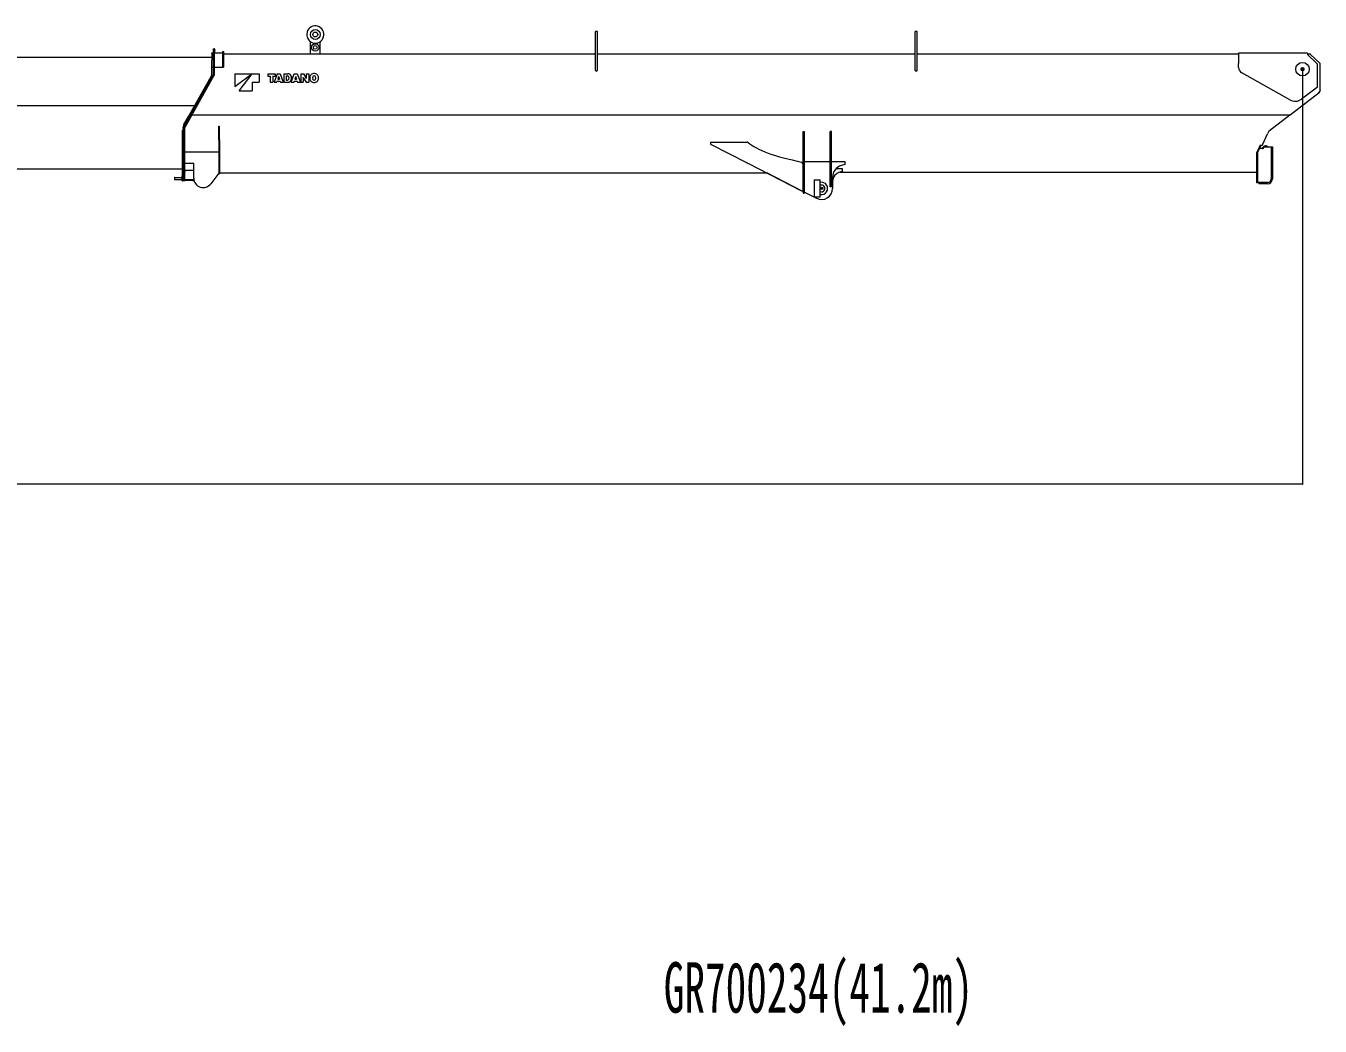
# Model space of a CAD drawing. Units: millimetres, scale not verified. Extents: x -41631 to 43732, y -72036 to 73823.
# Drawn here: x 28435 to 38956, y -27157 to -19022 of the extents above; entities that cross this region are included whole.
import ezdxf
from ezdxf.enums import TextEntityAlignment as Align

# ---------------------------------------------------------------- set-up
doc = ezdxf.new("R2010")
doc.units = ezdxf.units.MM
doc.header["$LTSCALE"] = 100
doc.header["$PDMODE"] = 32
doc.header["$PDSIZE"] = 20
doc.layers.add('0-0_0', color=5, linetype='Continuous', lineweight=18)
doc.layers.add('0-1_DEFPOINTS', color=7, linetype='Continuous')
doc.styles.add('ＭＳ ゴシック', font='')
doc.styles.get('ＭＳ ゴシック').set_extended_font_data('MS Gothic')

# ---------------------------------------------------------------- blocks, each defined once
blk = doc.blocks.new('_OPEN30')
at = {"layer": '0-0_0', "color": 7, "lineweight": 13}
blk.add_line((0, 0), (-1, 0), dxfattribs=at)
blk.add_lwpolyline([(-1, 0.27), (0, 0), (-1, -0.27)], dxfattribs=at)
blk = doc.blocks.new('D70')
at = {"layer": '0-0_0', "color": 7, "lineweight": 13}
for p, q in [((14598.4, -52076), (14598.4, -55452.7)), ((14595.6, -55451.7), (-22599, -55451.7))]:
    blk.add_line(p, q, dxfattribs=at)
at = {"layer": '0-1_DEFPOINTS'}
blk.add_point((14598.4, -52075.5), dxfattribs=at)
at = {"layer": '0-0_0', "xscale": 2.77, "yscale": 2.77}
blk.add_blockref('_OPEN30', (14598.4, -55451.7), dxfattribs=at)

msp = doc.modelspace()

# ---------------------------------------------------------------- linework, layer by layer
at = {"layer": '0-0_0'}
for p, q in [((33064.8, -19382.4), (33064.8, -19068.7)), ((33080.8, -19382.4), (33080.8, -19068.7)), ((35664.8, -19384.6), (35664.8, -19068.7)), ((35680.8, -19384.6), (35680.8, -19068.7)), ((29947.8, -19239.7), (29957.8, -19239.7)), ((29947.8, -19245.2), (29947.8, -19239.7)), ((29947.8, -19245.2), (29947.8, -19287.4)), ((29957.8, -19208.7), (29964.8, -19208.7)), ((29957.8, -19208.7), (29957.8, -19421.7)), ((29964.8, -19208.7), (29964.8, -19421.7)), ((29964.8, -19224.7), (29971.8, -19224.7)), ((29964.8, -19239.7), (30034.8, -19239.7)), ((29971.8, -19239.7), (29971.8, -19224.7)), ((30034.8, -19229.7), (30040.8, -19229.7)), ((30034.8, -19229.7), (30034.8, -19358.7)), ((30040.8, -19229.7), (30040.8, -19358.7)), ((30040.8, -19248.7), (33064.8, -19248.7)), ((30747.8, -19248.7), (30747.8, -19149.1)), ((30827.8, -19248.7), (30827.8, -19149.1)), ((33080.8, -19248.7), (35664.8, -19248.7)), ((35680.8, -19248.7), (38292.8, -19248.7)), ((38292.8, -19243.7), (38292.8, -19328.2)), ((38316.8, -19243.7), (38292.8, -19243.7)), ((38316.8, -19243.7), (38316.8, -19243.7)), ((38376.8, -19243.7), (38316.8, -19243.7)), ((38376.8, -19243.7), (38376.8, -19243.7)), ((38542.8, -19243.7), (38376.8, -19243.7)), ((38542.8, -19243.7), (38542.8, -19243.7)), ((38622.8, -19243.7), (38542.8, -19243.7)), ((38622.8, -19243.7), (38622.8, -19243.7)), ((38852.8, -19243.7), (38622.8, -19243.7)), ((38852.8, -19243.7), (38852.8, -19253.7)), ((38852.8, -19248.7), (38878.8, -19248.7)), ((38878.8, -19253.7), (38878.8, -19248.7)), ((23092.8, -19275.2), (29947.8, -19275.2)), ((29947.8, -19287.4), (29947.8, -19300.8)), ((29947.8, -19358.7), (29947.8, -19300.8)), ((38292.8, -19359.4), (38292.8, -19328.2)), ((38929.2, -19328.2), (38852.8, -19253.7)), ((38878.8, -19253.7), (38955.8, -19328.7)), ((38929.2, -19328.2), (38933.8, -19332.7)), ((38933.8, -19520.7), (38933.8, -19332.7)), ((38955.8, -19546.6), (38955.8, -19328.7)), ((29765, -19744.7), (29941.3, -19433.1)), ((29958.5, -19422.9), (29772.1, -19752.2)), ((29964.5, -19426.3), (29778.2, -19755.6)), ((29947.8, -19408.5), (29947.8, -19358.7)), ((29947.8, -19358.7), (29957.8, -19358.7)), ((29957.8, -19421.7), (29964.8, -19421.7)), ((29964.5, -19426.3), (29958.5, -19422.9)), ((29964.8, -19358.7), (30040.8, -19358.7)), ((30134.8, -19515.7), (30271.4, -19410.7)), ((30134.8, -19410.7), (30271.4, -19410.7)), ((30134.8, -19410.7), (30134.8, -19515.7)), ((30169.8, -19550.7), (30274.9, -19410.7)), ((30274.9, -19410.7), (30330.9, -19410.7)), ((30330.9, -19410.7), (30330.9, -19480.7)), ((30400.9, -19410.7), (30462.2, -19410.7)), ((30420.5, -19429.7), (30420.5, -19480.7)), ((30442.6, -19429.7), (30462.2, -19429.7)), ((30442.6, -19429.7), (30442.6, -19480.7)), ((30478, -19410.7), (30452.7, -19480.7)), ((30462.2, -19410.7), (30462.2, -19429.7)), ((30478, -19410.7), (30502, -19410.7)), ((30488.5, -19438.8), (30483.3, -19455.7)), ((30483.3, -19455.7), (30496.7, -19455.7)), ((30489.7, -19433.2), (30490.2, -19433.2)), ((30491.5, -19438.7), (30496.7, -19455.7)), ((30502, -19410.7), (30527.3, -19480.7)), ((30531, -19410.7), (30531, -19480.7)), ((30531, -19410.7), (30566, -19410.7)), ((30551.8, -19427.9), (30560.9, -19427.9)), ((30551.8, -19427.9), (30551.8, -19463.1)), ((30591.9, -19480.7), (30617.2, -19410.7)), ((30617.2, -19410.7), (30641.2, -19410.7)), ((30627.7, -19438.9), (30622.5, -19455.7)), ((30622.5, -19455.7), (30635.9, -19455.7)), ((30629, -19433.2), (30629.4, -19433.2)), ((30630.7, -19438.8), (30635.9, -19455.7)), ((30641.2, -19410.7), (30666.5, -19480.7)), ((30670.2, -19410.7), (30670.2, -19480.7)), ((30670.2, -19410.7), (30691, -19410.7)), ((30690, -19442), (30690.3, -19442)), ((30690.3, -19447.3), (30690.3, -19480.7)), ((30691, -19410.7), (30711.6, -19444.3)), ((30693.2, -19447.1), (30713.9, -19480.7)), ((30714.5, -19449.4), (30714.9, -19449.4)), ((30714.6, -19410.7), (30734.6, -19410.7)), ((30714.6, -19410.7), (30714.6, -19443.9)), ((30734.6, -19410.7), (30734.6, -19480.7)), ((38709.6, -19623.4), (38318.2, -19403)), ((30169.8, -19550.7), (30274.9, -19550.7)), ((30274.9, -19480.7), (30274.9, -19550.7)), ((30274.9, -19480.7), (30330.9, -19480.7)), ((30420.5, -19480.7), (30442.6, -19480.7)), ((30452.7, -19480.7), (30475.6, -19480.7)), ((30478.7, -19470.5), (30475.6, -19480.7)), ((30478.7, -19470.5), (30501.3, -19470.5)), ((30501.3, -19470.5), (30504.4, -19480.7)), ((30504.4, -19480.7), (30527.3, -19480.7)), ((30531, -19480.7), (30564.3, -19480.7)), ((30551.8, -19463.1), (30560.8, -19463.1)), ((30591.9, -19480.7), (30614.8, -19480.7)), ((30617.9, -19470.5), (30614.8, -19480.7)), ((30617.9, -19470.5), (30640.5, -19470.5)), ((30640.5, -19470.5), (30643.6, -19480.7)), ((30643.6, -19480.7), (30666.5, -19480.7)), ((30670.2, -19480.7), (30690.3, -19480.7)), ((30713.9, -19480.7), (30734.6, -19480.7)), ((38933.8, -19520.7), (38805.7, -19617.1)), ((38941.4, -19567.5), (38949.8, -19561.2)), ((38955.8, -19546.6), (38955.8, -19549.2)), ((29806.3, -19671.7), (22882.6, -19671.7)), ((29720.4, -19823.1), (29761.8, -19750.7)), ((29778.3, -19755.7), (29726.4, -19847.1)), ((38708.3, -19748.7), (29782.2, -19748.7)), ((38708.4, -19748.7), (38544.8, -19874.9)), ((29704.8, -19873.7), (29704.8, -20240)), ((29713.8, -19873.7), (29704.8, -19873.7)), ((29713.8, -19856.9), (29713.8, -19847.9)), ((29713.8, -19856.9), (29713.8, -19898.7)), ((29723.8, -19856.9), (29723.8, -19898.7)), ((30008.8, -19948.7), (30008.8, -19838.7)), ((34752.8, -19881.7), (34762.8, -19881.7)), ((34752.8, -20374.3), (34752.8, -19881.7)), ((34762.8, -19881.7), (34762.8, -20374.3)), ((34982.8, -19882), (34972.8, -19882)), ((34972.8, -20332), (34972.8, -19882)), ((34982.8, -20332), (34982.8, -19882)), ((29713.8, -19898.7), (29713.8, -20280.4)), ((30008.8, -19948.7), (30008.8, -20224.7)), ((34001.8, -19968.7), (34001.8, -19983.7)), ((34001.8, -19968.7), (34298.6, -19968.7)), ((34001.8, -19983.7), (34298.6, -20136.1)), ((34305, -19968.7), (34298.6, -19968.7)), ((38486.8, -19990.7), (38489.3, -19984.9)), ((38489.3, -19984.9), (38527.7, -19898.7)), ((38529.6, -19894.2), (38527.7, -19898.7)), ((29723.8, -20045.7), (30002.8, -20045.7)), ((38438.8, -20057.8), (38438.8, -20057.3)), ((38467.3, -19990.7), (38440.3, -20050.3)), ((38445.8, -20057.8), (38445.8, -20295.7)), ((38454.4, -20019.7), (38454.1, -20019.7)), ((38487.1, -20019.7), (38462.1, -20019.7)), ((38467.3, -19990.7), (38467.3, -19990.7)), ((38467.3, -19990.7), (38486.8, -19990.7)), ((38474.1, -19993.2), (38475.3, -19990.7)), ((38495.3, -20015.5), (38502.3, -20005.7)), ((38502.3, -20005.7), (38557.3, -20005.7)), ((38557.3, -20005.7), (38562.5, -20005.7)), ((38557.3, -20005.7), (38557.3, -20265.7)), ((38562.5, -20005.7), (38567.8, -20005.7)), ((38567.8, -20005.7), (38567.8, -20265.7)), ((22841.8, -20185.7), (29704.8, -20185.7)), ((29723.8, -20137.7), (29797.8, -20137.7)), ((29797.8, -20198.7), (29723.8, -20198.7)), ((29737.8, -20198.7), (29723.8, -20204.9)), ((29799.8, -20259.7), (29799.8, -20139.7)), ((34298.6, -20136.1), (34306.9, -20140.3)), ((34744, -20364.8), (34306.9, -20140.3)), ((34762.8, -20123.7), (34769.8, -20123.7)), ((34769.8, -20123.7), (34972.8, -20123.7)), ((34982.8, -20123.7), (35092.8, -20123.7)), ((35072.8, -20183.7), (35020.8, -20183.7)), ((35092.8, -20148.7), (35064, -20157.3)), ((35072.8, -20200.7), (35072.8, -20183.7)), ((35092.8, -20123.7), (35092.8, -20148.7)), ((29643.8, -20256.7), (29643.8, -20268.7)), ((29645.8, -20254.7), (29701.8, -20254.7)), ((29645.8, -20270.7), (29701.8, -20270.7)), ((29706.8, -20280.7), (29706.8, -20240.2)), ((29726.8, -20282.7), (29708.8, -20282.7)), ((29723.8, -20271.6), (29799.8, -20271.6)), ((29728.8, -20279.7), (29728.8, -20280.7)), ((29730.8, -20277.7), (29790.8, -20277.7)), ((29792.8, -20280.7), (29792.8, -20279.7)), ((29803.3, -20282.7), (29794.8, -20282.7)), ((29799.8, -20259.7), (29799.8, -20280.6)), ((29799.8, -20280.6), (29801.8, -20280.6)), ((29802.7, -20280.6), (29801.8, -20280.6)), ((30002.8, -20219.7), (29938.4, -20305.8)), ((30008.8, -20224.7), (30002.8, -20224.7)), ((30008.8, -20217.7), (34457.1, -20217.7)), ((34457.1, -20217.7), (34457.1, -20217.4)), ((34751.7, -20368.7), (34457.1, -20217.7)), ((34752.6, -20210.7), (34752.8, -20210.7)), ((34752.6, -20368.7), (34752.6, -20210.7)), ((34842.8, -20273.7), (34892.8, -20273.7)), ((34842.8, -20273.7), (34842.8, -20413.7)), ((34892.8, -20413.7), (34892.8, -20273.7)), ((34992.8, -20253.1), (34992.8, -20343.7)), ((35072.8, -20203.7), (35044.7, -20214.2)), ((35054.1, -20210.7), (38438.8, -20210.7)), ((35072.8, -20203.7), (35072.8, -20200.7)), ((38527.3, -20295.7), (38445.8, -20295.7)), ((38457.3, -20295.7), (38457.3, -20300.9)), ((38457.3, -20300.9), (38457.3, -20306.2)), ((34751.8, -20368.7), (34744, -20364.8)), ((34751.8, -20368.7), (34752.6, -20368.7)), ((34762.8, -20373.7), (34769.8, -20377.2)), ((34762.8, -20374.3), (34762.8, -20381.7)), ((34769.8, -20377.2), (34862.1, -20424)), ((34982.8, -20332), (34972.8, -20332)), ((38527.3, -20306.2), (38457.3, -20306.2)), ((34892.8, -20413.7), (34842.8, -20413.7))]:
    msp.add_line(p, q, dxfattribs=at)
for points in [[(33080.8, -19068.7), (33072.8, -19068.7), (33064.8, -19068.7)], [(35680.8, -19068.7), (35672.8, -19068.7), (35664.8, -19068.7)], [(30400.9, -19410.7), (30400.9, -19429.7), (30420.5, -19429.7)], [(38708.3, -19748.7), (38713.4, -19744.7), (38948, -19562.4)], [(29778.3, -19755.7), (29769.6, -19750.7), (29717.7, -19842.1)], [(29774.1, -19748.7), (29762.8, -19748.7), (29765, -19744.7)], [(30002.8, -19948.7), (30002.8, -19838.7), (30008.8, -19838.7)], [(29723.8, -19898.7), (29723.8, -20280.6), (29718.8, -20280.6)], [(30008.8, -19948.7), (30002.8, -19948.7), (30002.8, -20224.7)], [(38438.8, -20057.8), (38438.8, -20295.7), (38445.8, -20295.7)], [(38446.7, -20053.7), (38472.8, -19996.1), (38474.1, -19993.2)], [(34752.6, -20143.3), (34744.2, -20128.9), (34744, -20128.8)], [(29704.8, -20240), (29704.8, -20240.2), (29713.8, -20240.2)], [(34752.8, -20374.3), (34752.8, -20381.7), (34762.8, -20381.7)]]:
    msp.add_lwpolyline(points, dxfattribs=at)
for centre, radius in [((30787.8, -19091.7), 40), ((30787.8, -19091.7), 20), ((30787.8, -19196.7), 30), ((30787.8, -19196.7), 15), ((38812.8, -19373.7), 55)]:
    msp.add_circle(centre, radius, dxfattribs=at)
for centre, radius, start, end in [((30787.8, -19091.7), 70, 118.64789, 298.64789), ((30787.8, -19091.7), 70, 298.64789, 118.64789), ((29964.8, -19216.7), 8, 151.04497, 208.95526), ((29964.8, -19216.7), 8, 270, 90.23428), ((38940.8, -19339.3), 15, 0, 0.19614), ((29897.8, -19408.5), 50, 330.50102, 360), ((30453.4, -19427.9), 36.8, 342.70027, 351.73589), ((30526.6, -19427.9), 36.8, 188.25851, 197.1302), ((30560.8, -19450.5), 12.7, 269.9972, 340.27249), ((30560.9, -19440.2), 12.3, 22.21019, 89.9972), ((30564.3, -19450.8), 29.9, 269.9972, 341.62325), ((30566, -19438.1), 27.5, 23.92981, 89.9972), ((30547.5, -19445.7), 26.8, 340.27249, 22.21019), ((30548.9, -19445.7), 46.1, 341.62325, 23.92981), ((30592.6, -19427.9), 36.8, 342.64516, 351.7359), ((30665.8, -19427.9), 36.8, 188.25854, 197.1302), ((30645.2, -19447.3), 45, 359.9972, 6.72701), ((30752.6, -19410.7), 69.7, 206.72008, 211.4709), ((30652.3, -19480.7), 69.7, 26.72011, 31.57537), ((30759.6, -19444.1), 45, 179.76794, 186.72699), ((30785.3, -19445.7), 42.2, 152.93569, 207.05896), ((30775.3, -19440.6), 31, 107.26031, 152.93569), ((30801, -19445.7), 35.5, 165.12956, 194.5054), ((30778.6, -19451.3), 42.2, 72.73306, 107.26031), ((30778.6, -19451.6), 12.4, 194.17079, 344.79397), ((30778.6, -19439.9), 12.4, 14.17343, 164.79668), ((30756.3, -19445.7), 35.5, 345.12859, 14.50631), ((30782, -19440.6), 31, 27.05872, 72.73306), ((30771.9, -19445.7), 42.2, 332.93544, 27.05872), ((33087.8, -19382.4), 23.1, 179.95978, 188.50369), ((33057.7, -19382.4), 23.1, 351.49631, 0.04022), ((35680.6, -19381.7), 15.8, 179.96162, 190.2827), ((35665, -19381.7), 15.8, 349.7173, 0.03838), ((38342.8, -19359.4), 50, 180, 240.61313), ((30775.3, -19450.8), 31, 207.05896, 252.7342), ((30778.6, -19440.1), 42.2, 252.7342, 287.26125), ((30782, -19450.8), 31, 287.26125, 332.93544), ((38935.8, -19546.6), 20, 307.83891, 0), ((38940.8, -19549.2), 15, 307.21035, 360), ((38752.8, -19546.8), 88, 240.61313, 306.97512), ((29763.8, -19847.9), 50, 150.25512, 180), ((29743.8, -19856.9), 30, 150.41606, 180), ((29743.8, -19856.9), 20, 150.41606, 180), ((38575.3, -19914.5), 50, 127.66562, 156.03751), ((34529.9, -19722.3), 333.6, 227.61199, 228.04882), ((38455.8, -20057.3), 17, 155.65891, 180), ((38455.8, -20057.8), 10, 155.59022, 180), ((38511.3, -20022.7), 25, 42.84299, 173.10838), ((38487.1, -20009.7), 10, 270, 324.46232), ((29797.8, -20139.7), 2, 0, 90), ((29797.8, -20200.7), 2, 0.32724, 90), ((35092.8, -20253.1), 100, 106.69924, 180), ((29645.8, -20256.7), 2, 90, 180), ((29645.8, -20268.7), 2, 180, 270), ((29701.8, -20249.7), 5, 270, 356.17901), ((29701.8, -20275.7), 5, 0.13317, 90), ((29701.8, -20249.7), 4.99, 356.1765, 359.85684), ((29708.8, -20280.7), 2, 180, 270), ((29726.8, -19898.7), 382, 268.04977, 268.8), ((29726.8, -20280.7), 2, 270, 0), ((29730.8, -20279.7), 2, 90, 180), ((29790.8, -20279.7), 2, 0, 90), ((29794.8, -20280.7), 2, 180, 270), ((29876.8, -20259.7), 77, 180, 323.23667), ((34902.8, -20343.7), 50, 258.46303, 101.53697), ((35072.8, -20289.1), 80, 139.20394, 180), ((35072.8, -20289.1), 80, 110.55604, 139.20394), ((38527.3, -20265.7), 30, 270, 0), ((38527.3, -20265.7), 40.5, 270, 0), ((34902.8, -20343.7), 90, 243.14879, 0), ((34902.8, -20343.7), 27.5, 248.6763, 111.3237)]:
    msp.add_arc(centre, radius, start, end, dxfattribs=at)
for centre, major_axis, ratio, start_param, end_param in [((33072.8, -19384.8), (8, 0), 0.510897, 3.3942729, 6.0305051), ((35672.8, -19383.2), (8, 0), 0.706897, 3.394139, 6.030639), ((35748.3, -19898.6), (1480.8, 0.1), 0.211506, 3.3726301, 3.9670513)]:
    msp.add_ellipse(centre, major_axis=major_axis, ratio=ratio, start_param=start_param, end_param=end_param, dxfattribs=at)
at = {"layer": '0-0_0', "color": 7}
for p in [(38812.8, -19373.7), (34902.8, -20343.7)]:
    msp.add_point(p, dxfattribs=at)

# ---------------------------------------------------------------- block references
at = {"layer": '0-0_0'}
msp.add_blockref('D70', (24214.3, 32701.8), dxfattribs=at)

# ---------------------------------------------------------------- texts
at = {"layer": '0-0_0', "color": 7, "style": 'ＭＳ ゴシック', "width": 0.6}
msp.add_text('GR700234(41.2m)', height=410.6, dxfattribs=at).set_placement((33620.6, -27170.2), align=Align.BOTTOM_LEFT)

doc.saveas('drawing.dxf')
